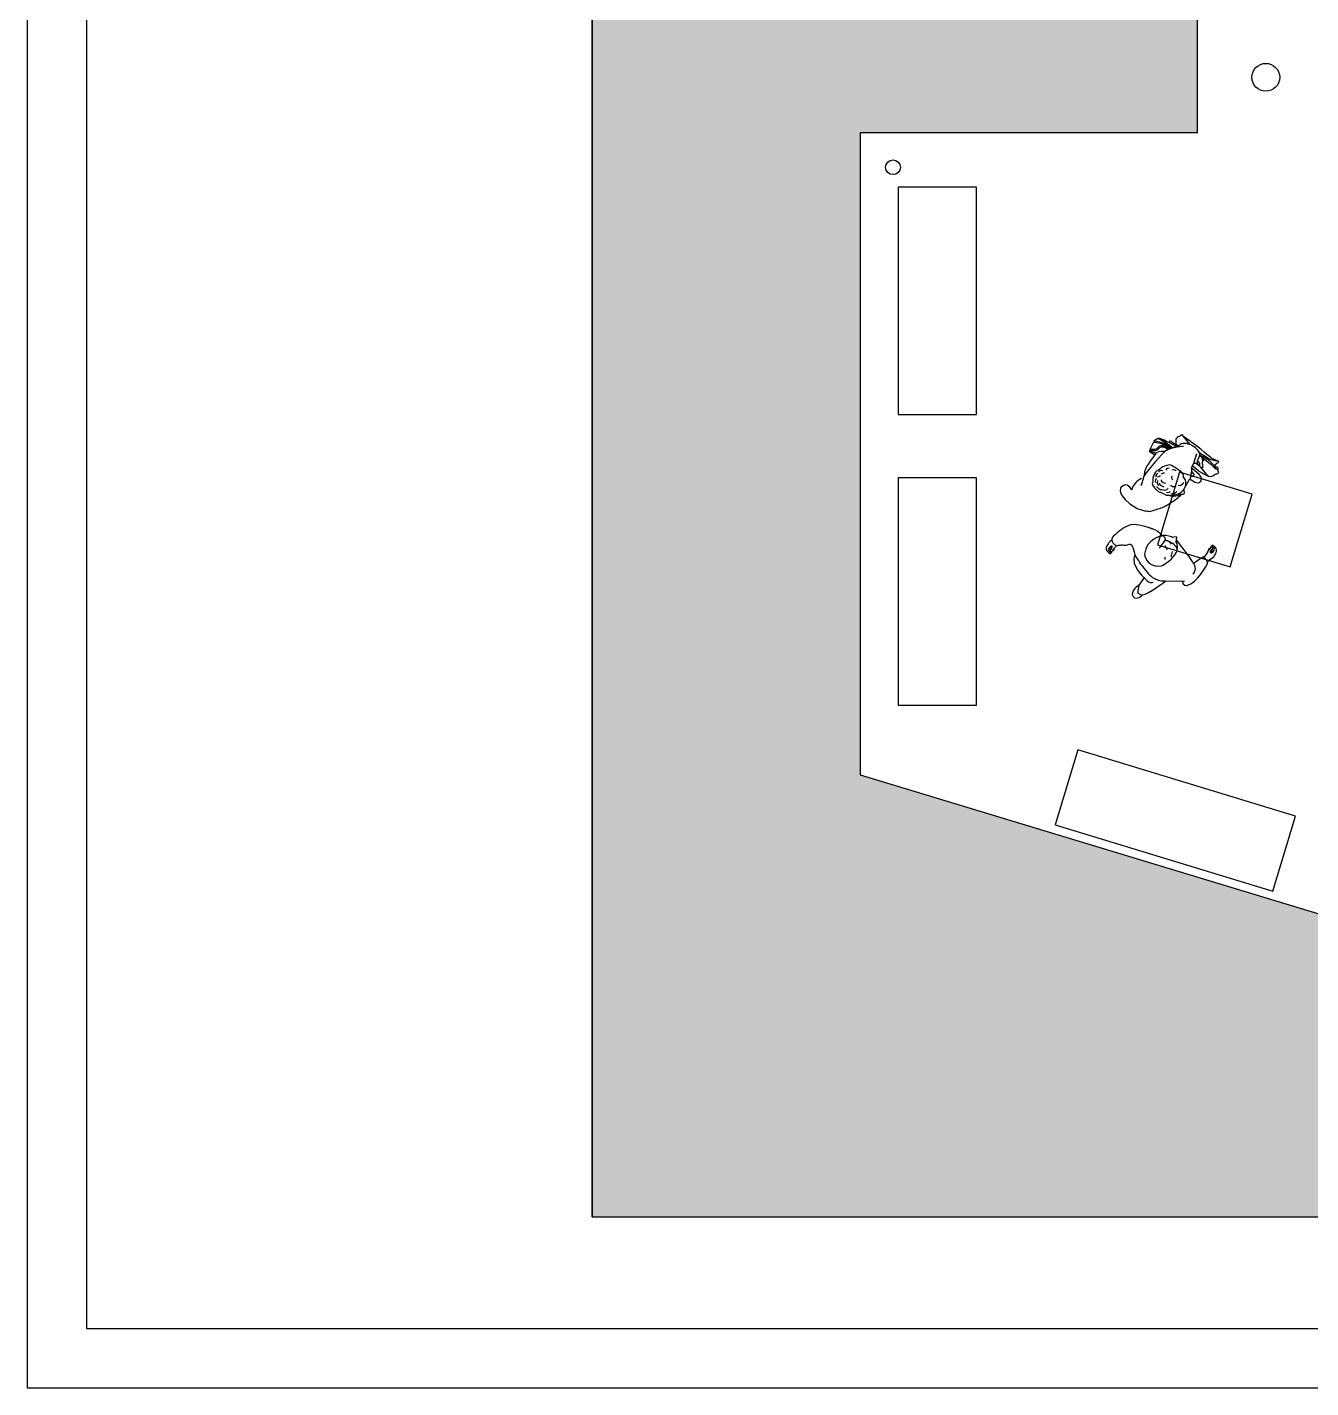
# Model space of a CAD drawing. Header units: millimetres. Extents: x 13722 to 114356, y -17117 to 61088.
# Drawn here: x 57732 to 67890, y 5611 to 16379 of the extents above; entities that cross this region are included whole.
import ezdxf

# ---------------------------------------------------------------- set-up
doc = ezdxf.new("R2010")
doc.units = ezdxf.units.MM
for name, color, linetype in [('00_dim', 6, 'Continuous'), ('01', 3, 'Continuous'), ('02', 250, 'Continuous'), ('03', 8, 'Continuous'), ('03_lighting', 3, 'Continuous'), ('Toffu_Outline', 8, 'Continuous')]:
    doc.layers.add(name, color=color, linetype=linetype)

# ---------------------------------------------------------------- blocks, each defined once
blk = doc.blocks.new('2r2')
at = {"layer": 'Toffu_Outline'}
for points in [[(86228, -8574), (86291, -8652)], [(86344, -8724), (86319, -8801)], [(85682, -9490), (85692, -9474)], [(86449, -9473), (86438, -9488)], [(86150, -9498), (86141, -9541)], [(86459, -9487), (86459, -9487), (86459, -9487)], [(86231, -9734), (86249, -9734)]]:
    blk.add_lwpolyline(points, dxfattribs=at)
for points, knots in [([(86009, -8626), (86017, -8614), (86027, -8605), (86036, -8603), (86036, -8603), (86036, -8603), (86036, -8603), (86036, -8603), (86036, -8603), (86036, -8603), (86038, -8603), (86074, -8606), (86156, -8677)], [0, 0, 0, 0, 1, 1, 1, 2, 2, 2, 3, 3, 3, 4, 4, 4, 4]), ([(86436, -8901), (86436, -8901), (86470, -8910), (86477, -8896), (86477, -8896), (86482, -8889), (86488, -8890), (86488, -8890), (86495, -8883), (86500, -8884), (86500, -8884), (86500, -8883), (86502, -8883), (86504, -8884), (86510, -8886), (86519, -8875), (86519, -8875), (86522, -8871), (86509, -8846), (86509, -8846), (86516, -8848), (86517, -8845), (86519, -8842), (86514, -8836), (86508, -8833), (86503, -8830), (86487, -8818), (86487, -8818), (86487, -8818), (86487, -8810), (86503, -8802), (86503, -8802), (86522, -8790), (86521, -8786), (86521, -8786), (86520, -8784), (86514, -8783), (86514, -8783), (86464, -8761), (86464, -8761), (86464, -8761), (86351, -8668), (86322, -8646), (86292, -8624), (86243, -8591), (86228, -8574), (86228, -8574), (86224, -8571), (86210, -8587), (86210, -8587), (86187, -8595), (86187, -8602), (86187, -8602), (86180, -8603), (86180, -8611), (86181, -8620), (86180, -8638), (86180, -8638), (86180, -8638), (86179, -8649), (86182, -8651), (86182, -8651), (86165, -8643), (86158, -8638), (86158, -8638), (86133, -8618), (86130, -8624), (86126, -8629), (86138, -8639), (86138, -8639), (86138, -8639), (86138, -8639), (86139, -8641), (86109, -8629), (86066, -8603), (86040, -8603), (86039, -8602), (86038, -8603), (86036, -8603)], [0, 0, 0, 0, 1, 1, 1, 2, 2, 2, 3, 3, 3, 4, 4, 4, 5, 5, 5, 6, 6, 6, 7, 7, 7, 8, 8, 8, 9, 9, 9, 10, 10, 10, 11, 11, 11, 12, 12, 12, 13, 13, 13, 14, 14, 14, 15, 15, 15, 16, 16, 16, 17, 17, 17, 18, 18, 18, 19, 19, 19, 20, 20, 20, 21, 21, 21, 22, 22, 22, 23, 23, 23, 24, 24, 24, 25, 25, 25, 26, 26, 26, 26]), ([(86150, -8679), (86150, -8679), (86080, -8622), (86036, -8603), (86036, -8603), (86036, -8603), (86036, -8603)], [0, 0, 0, 0, 1, 1, 1, 2, 2, 2, 2]), ([(86242, -8666), (86242, -8666), (86158, -8667), (86091, -8707), (86091, -8707), (86091, -8707), (86091, -8707), (86091, -8707), (86091, -8707), (86091, -8707), (86089, -8710), (85958, -8852), (85930, -8898), (85930, -8898), (85930, -8898), (85930, -8898)], [0, 0, 0, 0, 1, 1, 1, 2, 2, 2, 3, 3, 3, 4, 4, 4, 5, 5, 5, 5]), ([(86126, -8689), (86126, -8689), (86065, -8629), (86030, -8684), (86030, -8684), (86023, -8694), (85993, -8691), (85993, -8691), (85977, -8689), (85971, -8704), (85970, -8704), (85970, -8704), (85970, -8704)], [0, 0, 0, 0, 1, 1, 1, 2, 2, 2, 3, 3, 3, 4, 4, 4, 4]), ([(86119, -8692), (86119, -8692), (86068, -8646), (86040, -8689), (86040, -8689), (86029, -8704), (86000, -8702), (85972, -8699), (85978, -8709), (85978, -8709), (85978, -8709), (85977, -8702), (86008, -8715), (86014, -8717), (86019, -8718), (86025, -8720)], [0, 0, 0, 0, 1, 1, 1, 2, 2, 2, 3, 3, 3, 4, 4, 4, 5, 5, 5, 5]), ([(86148, -8680), (86148, -8680), (86065, -8623), (86009, -8626), (86009, -8626), (86009, -8626), (86009, -8626)], [0, 0, 0, 0, 1, 1, 1, 2, 2, 2, 2]), ([(86160, -8675), (86159, -8676), (86157, -8676), (86156, -8677), (86154, -8678), (86152, -8678), (86150, -8679), (86149, -8679), (86149, -8680), (86148, -8680), (86145, -8681), (86143, -8682), (86140, -8683), (86135, -8685), (86131, -8687), (86126, -8689), (86124, -8690), (86121, -8691), (86119, -8692), (86106, -8698), (86096, -8703), (86091, -8707), (86091, -8707), (86091, -8707), (86091, -8707), (86091, -8707), (86091, -8707), (86091, -8707), (86089, -8707), (86044, -8699), (86025, -8720), (86025, -8720), (86024, -8721), (86024, -8721), (86021, -8724), (86018, -8728), (86014, -8734)], [0, 0, 0, 0, 1, 1, 1, 2, 2, 2, 3, 3, 3, 4, 4, 4, 5, 5, 5, 6, 6, 6, 7, 7, 7, 8, 8, 8, 9, 9, 9, 10, 10, 10, 11, 11, 11, 12, 12, 12, 12]), ([(86158, -8638), (86158, -8638), (86169, -8649), (86187, -8656), (86188, -8656), (86189, -8657), (86190, -8657)], [0, 0, 0, 0, 1, 1, 1, 2, 2, 2, 2]), ([(86199, -8661), (86193, -8664), (86189, -8665), (86185, -8666), (86179, -8669), (86173, -8671), (86160, -8675)], [0, 0, 0, 0, 1, 1, 1, 2, 2, 2, 2]), ([(86190, -8657), (86194, -8659), (86197, -8660), (86199, -8661), (86199, -8661), (86199, -8661), (86199, -8661)], [0, 0, 0, 0, 1, 1, 1, 2, 2, 2, 2]), ([(86202, -8661), (86197, -8659), (86193, -8658), (86190, -8657), (86190, -8657), (86190, -8657), (86190, -8657)], [0, 0, 0, 0, 1, 1, 1, 2, 2, 2, 2]), ([(86371, -8738), (86371, -8738), (86371, -8737), (86371, -8736), (86371, -8732), (86370, -8724), (86364, -8712), (86359, -8702), (86350, -8690), (86335, -8678), (86323, -8668), (86307, -8659), (86291, -8652), (86259, -8639), (86224, -8637), (86206, -8659), (86206, -8659), (86205, -8660), (86202, -8661)], [0, 0, 0, 0, 1, 1, 1, 2, 2, 2, 3, 3, 3, 4, 4, 4, 5, 5, 5, 6, 6, 6, 6]), ([(86364, -8712), (86364, -8713), (86364, -8713), (86364, -8713), (86364, -8713), (86380, -8723), (86399, -8736), (86401, -8737), (86402, -8738), (86404, -8739), (86417, -8748), (86432, -8757), (86445, -8765), (86445, -8765), (86478, -8776), (86478, -8776), (86478, -8776), (86514, -8783), (86514, -8783)], [0, 0, 0, 0, 1, 1, 1, 2, 2, 2, 3, 3, 3, 4, 4, 4, 5, 5, 5, 6, 6, 6, 6]), ([(85832, -9010), (85832, -9010), (85832, -9010), (85832, -9010), (85830, -9008), (85795, -8939), (85748, -8989), (85748, -8989), (85694, -9051), (85874, -9158), (85890, -9164), (85909, -9170), (85932, -9175), (85949, -9178), (85964, -9180), (85978, -9181), (86010, -9170), (86043, -9159), (86075, -9149), (86095, -9139), (86116, -9128), (86138, -9114), (86175, -9091), (86205, -9066), (86228, -9044), (86228, -9044), (86251, -9050), (86249, -9030), (86246, -9011), (86246, -9001), (86246, -9001), (86246, -9001), (86249, -8996), (86249, -8996), (86249, -8996), (86291, -8922), (86291, -8922), (86291, -8922), (86342, -8965), (86366, -8953), (86390, -8942), (86385, -8906), (86366, -8889), (86348, -8873), (86305, -8839), (86305, -8839), (86305, -8839), (86313, -8818), (86313, -8818), (86313, -8818), (86313, -8819), (86313, -8819), (86341, -8843), (86363, -8861), (86363, -8861), (86363, -8861), (86436, -8901), (86436, -8901)], [0, 0, 0, 0, 1, 1, 1, 2, 2, 2, 3, 3, 3, 4, 4, 4, 5, 5, 5, 6, 6, 6, 7, 7, 7, 8, 8, 8, 9, 9, 9, 10, 10, 10, 11, 11, 11, 12, 12, 12, 13, 13, 13, 14, 14, 14, 15, 15, 15, 16, 16, 16, 17, 17, 17, 18, 18, 18, 19, 19, 19, 19]), ([(86126, -9052), (86101, -9052), (86112, -9053), (86086, -9041), (86059, -9028), (86048, -9033), (86027, -9011), (86005, -8989), (85985, -8959), (85995, -8951), (86005, -8943), (85994, -8914), (86000, -8905), (86007, -8897), (86012, -8869), (86031, -8860), (86051, -8852), (86061, -8838), (86065, -8835), (86065, -8835), (86089, -8819), (86100, -8819), (86110, -8819), (86129, -8807), (86146, -8817), (86163, -8827), (86188, -8838), (86194, -8847), (86200, -8855), (86245, -8879), (86240, -8897), (86236, -8914), (86260, -8928), (86260, -8945), (86260, -8956), (86261, -8975), (86249, -8996), (86245, -9004), (86240, -9011), (86232, -9019), (86199, -9054), (86150, -9052), (86126, -9052)], [0, 0, 0, 0, 1, 1, 1, 2, 2, 2, 3, 3, 3, 4, 4, 4, 5, 5, 5, 6, 6, 6, 7, 7, 7, 8, 8, 8, 9, 9, 9, 10, 10, 10, 11, 11, 11, 12, 12, 12, 13, 13, 13, 14, 14, 14, 14]), ([(86313, -8819), (86313, -8819), (86319, -8801), (86319, -8801), (86319, -8801), (86331, -8799), (86342, -8800), (86346, -8800), (86350, -8800), (86353, -8801), (86353, -8801), (86354, -8801), (86354, -8801), (86351, -8799), (86351, -8793), (86352, -8786), (86352, -8786), (86352, -8786), (86352, -8786), (86355, -8771), (86365, -8749), (86369, -8741), (86369, -8741), (86369, -8741), (86369, -8741), (86370, -8739), (86371, -8738), (86371, -8738), (86371, -8738), (86371, -8738), (86371, -8738)], [0, 0, 0, 0, 1, 1, 1, 2, 2, 2, 3, 3, 3, 4, 4, 4, 5, 5, 5, 6, 6, 6, 7, 7, 7, 8, 8, 8, 9, 9, 9, 10, 10, 10, 10]), ([(86371, -8738), (86371, -8738), (86376, -8741), (86381, -8747), (86384, -8752), (86388, -8758), (86389, -8765), (86390, -8767), (86390, -8769), (86390, -8772), (86390, -8773), (86390, -8775), (86390, -8777), (86390, -8778), (86390, -8778), (86390, -8779), (86390, -8780), (86390, -8781), (86390, -8781), (86388, -8808), (86391, -8824), (86394, -8827), (86397, -8829), (86392, -8841), (86379, -8833), (86377, -8832), (86376, -8831), (86375, -8830), (86370, -8824), (86369, -8814), (86369, -8808), (86369, -8808), (86369, -8808), (86369, -8808), (86369, -8804), (86370, -8801), (86370, -8801), (86370, -8801), (86370, -8801), (86370, -8801), (86369, -8799), (86359, -8782), (86353, -8786)], [0, 0, 0, 0, 1, 1, 1, 2, 2, 2, 3, 3, 3, 4, 4, 4, 5, 5, 5, 6, 6, 6, 7, 7, 7, 8, 8, 8, 9, 9, 9, 10, 10, 10, 11, 11, 11, 12, 12, 12, 13, 13, 13, 14, 14, 14, 14]), ([(86370, -8801), (86367, -8804), (86363, -8808), (86357, -8813), (86357, -8813), (86357, -8813), (86357, -8813)], [0, 0, 0, 0, 1, 1, 1, 2, 2, 2, 2]), ([(86357, -8813), (86357, -8813), (86357, -8813), (86357, -8813), (86358, -8814), (86359, -8815), (86360, -8816)], [0, 0, 0, 0, 1, 1, 1, 2, 2, 2, 2]), ([(86360, -8816), (86365, -8820), (86370, -8825), (86375, -8830), (86379, -8835), (86384, -8840), (86387, -8845), (86422, -8890), (86434, -8899), (86436, -8901), (86436, -8901), (86436, -8901), (86436, -8901)], [0, 0, 0, 0, 1, 1, 1, 2, 2, 2, 3, 3, 3, 4, 4, 4, 4]), ([(86369, -8741), (86369, -8741), (86369, -8741), (86369, -8741), (86372, -8742), (86376, -8744), (86381, -8747), (86385, -8750), (86389, -8753), (86394, -8757)], [0, 0, 0, 0, 1, 1, 1, 2, 2, 2, 3, 3, 3, 3]), ([(86399, -8736), (86399, -8736), (86399, -8743), (86396, -8751), (86396, -8753), (86395, -8755), (86394, -8757), (86394, -8757), (86394, -8757), (86394, -8757), (86393, -8760), (86391, -8763), (86389, -8765)], [0, 0, 0, 0, 1, 1, 1, 2, 2, 2, 3, 3, 3, 4, 4, 4, 4]), ([(86404, -8739), (86404, -8739), (86404, -8739), (86404, -8739), (86404, -8740), (86402, -8746), (86400, -8753), (86400, -8753), (86400, -8753), (86400, -8753), (86400, -8755), (86399, -8757), (86398, -8760), (86396, -8765), (86393, -8769), (86390, -8772)], [0, 0, 0, 0, 1, 1, 1, 2, 2, 2, 3, 3, 3, 4, 4, 4, 5, 5, 5, 5]), ([(86390, -8781), (86390, -8781), (86390, -8781), (86390, -8781), (86395, -8780), (86400, -8777), (86407, -8767)], [0, 0, 0, 0, 1, 1, 1, 2, 2, 2, 2]), ([(86398, -8760), (86398, -8760), (86398, -8760), (86398, -8760), (86400, -8761), (86402, -8763), (86404, -8764), (86405, -8765), (86406, -8766), (86407, -8767), (86429, -8784), (86450, -8803), (86450, -8803), (86450, -8803), (86460, -8805), (86463, -8812), (86466, -8818), (86479, -8834), (86499, -8843)], [0, 0, 0, 0, 1, 1, 1, 2, 2, 2, 3, 3, 3, 4, 4, 4, 5, 5, 5, 6, 6, 6, 6]), ([(86499, -8843), (86499, -8843), (86499, -8843), (86499, -8843), (86498, -8842), (86489, -8837), (86486, -8833), (86486, -8833), (86488, -8830), (86485, -8824), (86483, -8819), (86479, -8811), (86469, -8802), (86447, -8779), (86413, -8756), (86406, -8755), (86405, -8755), (86403, -8754), (86400, -8753)], [0, 0, 0, 0, 1, 1, 1, 2, 2, 2, 3, 3, 3, 4, 4, 4, 5, 5, 5, 6, 6, 6, 6]), ([(86508, -8833), (86508, -8833), (86489, -8826), (86489, -8826), (86489, -8826), (86487, -8825), (86486, -8823), (86486, -8822), (86486, -8820), (86487, -8818)], [0, 0, 0, 0, 1, 1, 1, 2, 2, 2, 3, 3, 3, 3]), ([(86305, -8839), (86305, -8839), (86304, -8850), (86303, -8864), (86302, -8875), (86300, -8886), (86299, -8897), (86297, -8907), (86294, -8916), (86291, -8922)], [0, 0, 0, 0, 1, 1, 1, 2, 2, 2, 3, 3, 3, 3]), ([(86303, -8864), (86303, -8864), (86329, -8890), (86321, -8899), (86314, -8908), (86307, -8902), (86299, -8897)], [0, 0, 0, 0, 1, 1, 1, 2, 2, 2, 2]), ([(86116, -8997), (86116, -8997), (86103, -9026), (86073, -9009), (86073, -9009), (86061, -9024), (86026, -8984)], [0, 0, 0, 0, 1, 1, 1, 2, 2, 2, 2]), ([(86126, -9052), (86126, -9052), (86167, -9074), (86212, -9045), (86215, -9044), (86218, -9043), (86221, -9043), (86221, -9043), (86228, -9044), (86228, -9044)], [0, 0, 0, 0, 1, 1, 1, 2, 2, 2, 3, 3, 3, 3]), ([(86165, -9385), (86165, -9385), (86153, -9386), (86153, -9386), (86153, -9386), (86104, -9364), (86077, -9372)], [0, 0, 0, 0, 1, 1, 1, 2, 2, 2, 2]), ([(85674, -9498), (85674, -9498), (85660, -9509), (85662, -9490), (85662, -9490), (85663, -9489), (85665, -9486), (85667, -9484), (85669, -9480), (85672, -9477), (85676, -9469), (85680, -9461), (85676, -9457), (85675, -9456), (85673, -9455), (85671, -9455), (85669, -9456), (85666, -9457), (85663, -9459), (85654, -9466), (85644, -9479), (85646, -9486), (85648, -9495), (85664, -9504), (85666, -9509)], [0, 0, 0, 0, 1, 1, 1, 2, 2, 2, 3, 3, 3, 4, 4, 4, 5, 5, 5, 6, 6, 6, 7, 7, 7, 8, 8, 8, 8]), ([(85665, -9486), (85664, -9486), (85663, -9484), (85661, -9483), (85659, -9480), (85658, -9478), (85658, -9477), (85656, -9473), (85658, -9466), (85663, -9459)], [0, 0, 0, 0, 1, 1, 1, 2, 2, 2, 3, 3, 3, 3]), ([(85672, -9477), (85671, -9474), (85670, -9471), (85670, -9467), (85669, -9462), (85671, -9458), (85671, -9455)], [0, 0, 0, 0, 1, 1, 1, 2, 2, 2, 2]), ([(85711, -9453), (85706, -9450), (85700, -9446), (85693, -9440), (85681, -9428), (85675, -9415), (85673, -9407)], [0, 0, 0, 0, 1, 1, 1, 2, 2, 2, 2]), ([(86077, -9372), (86075, -9373), (86073, -9373), (86072, -9375), (86072, -9375), (85945, -9394), (85932, -9518), (85932, -9518), (85942, -9629), (86064, -9612), (86064, -9612), (86137, -9582), (86180, -9513), (86180, -9513), (86188, -9499), (86192, -9480), (86195, -9463), (86195, -9443), (86183, -9424), (86183, -9424), (86185, -9407), (86185, -9407)], [0, 0, 0, 0, 1, 1, 1, 2, 2, 2, 3, 3, 3, 4, 4, 4, 5, 5, 5, 6, 6, 6, 7, 7, 7, 7]), ([(86077, -9372), (86077, -9372), (86077, -9372), (86077, -9372), (86077, -9372), (86077, -9372), (86077, -9372), (86079, -9373), (86104, -9393), (86096, -9409), (86096, -9409), (86107, -9410), (86122, -9415), (86144, -9423), (86175, -9441), (86192, -9480)], [0, 0, 0, 0, 1, 1, 1, 2, 2, 2, 3, 3, 3, 4, 4, 4, 5, 5, 5, 5]), ([(86459, -9487), (86454, -9494), (86450, -9503), (86454, -9507), (86455, -9508), (86457, -9509), (86459, -9509), (86461, -9508), (86464, -9507), (86468, -9505), (86477, -9499), (86487, -9487), (86486, -9480), (86484, -9470), (86468, -9460), (86467, -9455)], [0, 0, 0, 0, 1, 1, 1, 2, 2, 2, 3, 3, 3, 4, 4, 4, 5, 5, 5, 5]), ([(86458, -9465), (86458, -9465), (86472, -9455), (86470, -9474), (86470, -9474), (86469, -9476), (86467, -9478), (86465, -9480), (86462, -9483), (86459, -9487)], [0, 0, 0, 0, 1, 1, 1, 2, 2, 2, 3, 3, 3, 3]), ([(85855, -9523), (85881, -9569), (85906, -9605), (85926, -9629), (85962, -9675), (85983, -9700), (86021, -9717), (86052, -9730), (86081, -9731), (86099, -9731)], [0, 0, 0, 0, 1, 1, 1, 2, 2, 2, 3, 3, 3, 3]), ([(86396, -9543), (86400, -9544), (86412, -9551), (86420, -9564), (86429, -9579), (86428, -9593), (86428, -9598)], [0, 0, 0, 0, 1, 1, 1, 2, 2, 2, 2]), ([(86459, -9487), (86460, -9489), (86461, -9493), (86461, -9497), (86461, -9502), (86460, -9506), (86459, -9509)], [0, 0, 0, 0, 1, 1, 1, 2, 2, 2, 2]), ([(86467, -9478), (86468, -9479), (86469, -9480), (86470, -9482), (86472, -9484), (86473, -9487), (86473, -9488), (86475, -9492), (86473, -9499), (86468, -9505)], [0, 0, 0, 0, 1, 1, 1, 2, 2, 2, 3, 3, 3, 3]), ([(85889, -9762), (85889, -9762), (85811, -9817), (85842, -9854), (85873, -9890), (85917, -9842), (85917, -9842)], [26, 26, 26, 26, 27, 27, 27, 28, 28, 28, 28]), ([(85889, -9762), (85889, -9762), (85873, -9819), (85880, -9828), (85888, -9837), (85917, -9842), (85917, -9842)], [0, 0, 0, 0, 1, 1, 1, 2, 2, 2, 2])]:
    blk.add_open_spline(points, degree=3, knots=knots, dxfattribs=at)
for points in [[(85971, -8704), (85970, -8704), (85970, -8704), (85970, -8704)], [(85970, -8704), (85970, -8704), (85978, -8709), (85978, -8709)], [(86002, -8637), (85985, -8665), (85972, -8700), (85971, -8704)], [(85978, -8709), (85978, -8709), (86014, -8734), (86014, -8734)], [(86140, -8683), (86140, -8683), (86049, -8626), (86002, -8637)], [(86009, -8626), (86006, -8630), (86004, -8633), (86002, -8637)], [(86139, -8641), (86139, -8641), (86177, -8659), (86185, -8666)], [(86202, -8661), (86201, -8661), (86200, -8661), (86199, -8661)], [(86014, -8734), (85988, -8767), (85936, -8839), (85937, -8855)], [(86342, -8800), (86347, -8804), (86352, -8808), (86357, -8813)], [(86360, -8816), (86362, -8814), (86366, -8811), (86369, -8808)], [(86396, -8751), (86390, -8747), (86380, -8742), (86371, -8736)], [(86371, -8738), (86371, -8738), (86371, -8738), (86371, -8738)], [(86404, -8764), (86404, -8764), (86398, -8774), (86390, -8777)], [(85909, -8920), (85909, -8920), (85874, -8939), (85863, -8953)], [(85906, -8977), (85906, -8977), (85921, -8942), (85930, -8898)], [(85930, -8898), (85933, -8884), (85935, -8870), (85937, -8855)], [(86026, -8921), (86026, -8921), (86008, -8937), (86019, -8951)], [(86039, -8883), (86039, -8883), (86015, -8890), (86021, -8906)], [(86036, -8909), (86036, -8909), (86051, -8892), (86060, -8900)], [(86044, -8871), (86044, -8871), (86058, -8849), (86078, -8856)], [(86062, -8930), (86062, -8930), (86066, -8954), (86098, -8958)], [(86063, -8886), (86063, -8886), (86080, -8872), (86090, -8876)], [(86128, -8838), (86128, -8838), (86101, -8843), (86102, -8855)], [(86152, -8898), (86152, -8898), (86136, -8925), (86157, -8929)], [(86182, -8860), (86182, -8860), (86164, -8846), (86153, -8853)], [(86499, -8843), (86502, -8844), (86506, -8845), (86509, -8846)], [(85863, -8953), (85863, -8953), (85826, -8996), (85832, -9010)], [(86036, -8937), (86036, -8937), (86024, -8964), (86045, -8976)], [(86089, -8988), (86089, -8988), (86046, -8980), (86052, -8958)], [(86135, -9024), (86135, -9024), (86123, -9040), (86106, -9030)], [(86181, -8980), (86181, -8980), (86159, -8998), (86139, -8977)], [(86188, -9022), (86188, -9022), (86174, -9049), (86145, -9041)], [(86241, -8951), (86241, -8951), (86228, -8990), (86199, -8975)], [(85770, -9311), (85770, -9311), (85740, -9327), (85686, -9377)], [(85846, -9285), (85812, -9283), (85788, -9302), (85770, -9311)], [(85982, -9314), (85982, -9314), (85900, -9288), (85846, -9285)], [(85982, -9314), (85982, -9314), (86044, -9329), (86072, -9375)], [(85634, -9454), (85634, -9454), (85624, -9482), (85633, -9493)], [(85645, -9437), (85641, -9441), (85638, -9447), (85634, -9454)], [(85659, -9420), (85654, -9425), (85650, -9430), (85645, -9437)], [(85673, -9407), (85668, -9410), (85664, -9415), (85659, -9420)], [(85673, -9399), (85673, -9402), (85672, -9405), (85673, -9407)], [(85686, -9377), (85683, -9381), (85675, -9388), (85673, -9399)], [(85691, -9481), (85691, -9478), (85692, -9475), (85694, -9472)], [(85694, -9472), (85699, -9462), (85706, -9456), (85711, -9453)], [(85711, -9453), (85717, -9452), (85723, -9450), (85730, -9449)], [(85730, -9449), (85739, -9447), (85748, -9446), (85756, -9445)], [(85756, -9445), (85763, -9446), (85774, -9448), (85786, -9447)], [(85786, -9447), (85803, -9445), (85808, -9439), (85815, -9439)], [(85815, -9439), (85827, -9440), (85841, -9456), (85855, -9523)], [(86048, -9471), (86048, -9471), (86095, -9418), (86096, -9409)], [(86093, -9448), (86093, -9448), (86111, -9475), (86109, -9483)], [(86122, -9415), (86122, -9415), (86139, -9431), (86140, -9440)], [(86183, -9383), (86183, -9383), (86165, -9385), (86165, -9385)], [(86188, -9388), (86188, -9385), (86186, -9383), (86183, -9383)], [(86185, -9407), (86185, -9407), (86188, -9388), (86188, -9388)], [(86321, -9594), (86301, -9551), (86185, -9407), (86185, -9407)], [(86449, -9473), (86449, -9473), (86441, -9471), (86440, -9481)], [(86458, -9465), (86458, -9465), (86449, -9473), (86449, -9473)], [(86467, -9455), (86467, -9455), (86455, -9451), (86458, -9465)], [(86468, -9449), (86468, -9449), (86466, -9450), (86467, -9455)], [(86499, -9474), (86490, -9462), (86474, -9445), (86468, -9449)], [(86496, -9513), (86496, -9513), (86508, -9485), (86499, -9474)], [(85633, -9493), (85643, -9503), (85659, -9519), (85665, -9514)], [(85665, -9514), (85665, -9514), (85667, -9513), (85666, -9509)], [(85666, -9509), (85666, -9509), (85678, -9512), (85674, -9498)], [(85674, -9498), (85674, -9498), (85682, -9490), (85682, -9490)], [(85682, -9490), (85682, -9490), (85691, -9491), (85691, -9481)], [(85855, -9523), (85819, -9613), (85929, -9704), (85929, -9704)], [(86093, -9543), (86093, -9543), (86096, -9557), (86092, -9561)], [(86396, -9543), (86367, -9558), (86321, -9594), (86321, -9594)], [(86398, -9541), (86398, -9541), (86397, -9542), (86396, -9543)], [(86408, -9538), (86405, -9539), (86401, -9540), (86398, -9541)], [(86437, -9490), (86428, -9509), (86418, -9525), (86408, -9538)], [(86428, -9598), (86429, -9592), (86431, -9583), (86436, -9574)], [(86436, -9574), (86448, -9557), (86464, -9556), (86480, -9539)], [(86440, -9481), (86439, -9484), (86438, -9487), (86437, -9490)], [(86480, -9539), (86485, -9533), (86491, -9525), (86496, -9513)], [(86267, -9767), (86351, -9750), (86428, -9598), (86428, -9598)], [(86321, -9594), (86321, -9594), (86350, -9638), (86315, -9677)], [(85929, -9704), (85929, -9704), (85889, -9762), (85889, -9762)], [(85917, -9842), (85962, -9838), (86099, -9731), (86099, -9731)], [(85929, -9704), (85929, -9704), (85971, -9759), (86001, -9741)], [(86099, -9731), (86099, -9731), (86231, -9734), (86231, -9734)], [(86231, -9734), (86237, -9769), (86267, -9767), (86267, -9767)]]:
    blk.add_open_spline(points, degree=3, dxfattribs=at)
blk = doc.blocks.new('2q')
at = {"layer": '02'}
h = blk.add_hatch(dxfattribs=at)
h.set_pattern_fill('AR-CONC', color=6, scale=50)
h.set_pattern_definition([(50, (337.5, 3488), (9109.23, -796.95), [952.5, -10477.5]), (355, (337.5, 3488), (-1762.2, 9552.8), [762, -8382]), (100.451, (1097, 3422), (7347.1, 8755.9), [809.5, -8904.5]), (46.184, (338, 6028), (13554, -2102.1), [1428.8, -15716.2]), (96.636, (1467, 5853), (11870.2, 12371.3), [1214.3, -13356.8]), (351.184, (338, 6028), (11870.2, 12371.3), [1143, -12573]), (21, (1607.5, 5393), (7580.7, -5113.26), [952.5, -10477.5]), (326, (1607.5, 5393), (3090.1, 9209.4), [762, -8382]), (71.451, (2239, 4967), (10670.8, 4096.1), [809.5, -8904.5]), (37.5, (337.5, 3488), (154.43, 4227.75), [0, -8280.4, 0, -8509, 0, -8413.75]), (7.5, (337.5, 3488), (3340.98, 5009.03), [0, -4851.4, 0, -8089.9, 0, -3206.75]), (327.5, (-2494.6, 3488), (6779.53, -286.44), [0, -3175, 0, -9906, 0, -13144.5]), (317.5, (-3764.6, 3488), (7406.46, 1271.32), [0, -4127.5, 0, -6578.6, 0, -9334.5])])
h.paths.add_polyline_path([(94551, -1633, 1), (94771, -1633, 1)])
at = {"layer": '02', "color": 6, "lineweight": 30}
blk.add_circle((94661, -1633), 110, dxfattribs=at)
blk = doc.blocks.new('lighting')
at = {"layer": '03_lighting'}
h = blk.add_hatch(dxfattribs=at)
h.set_pattern_fill('AR-CONC', color=256, scale=50)
h.paths.add_polyline_path([(93337, -568, 1), (93454, -568, 1)])
blk.add_circle((93396, -568), 58.6, dxfattribs=at)

msp = doc.modelspace()

# ---------------------------------------------------------------- hatches: boundary and pattern name
at = {"layer": '01', "lineweight": -2, "true_color": 0x999b37}
h = msp.add_hatch(dxfattribs=at)
h.set_pattern_fill('AR-SAND', color=55, scale=5)
h.set_pattern_definition([(37.5, (-19358.14, 21727.48), (-8.00016, 244.7066), [0, -193.04, 0, -215.9, 0, -206.375]), (7.5, (-19358.14, 21727.48), (224.7616, 358.4126), [0, -104.14, 0, -173.99, 0, -66.675]), (327.5, (-19514.35, 21727.48), (395.4962, 0.7186), [0, -63.5, 0, -228.6, 0, -298.45]), (317.5, (-19514.35, 21727.48), (381.7782, 111.4647), [0, -31.75, 0, -149.86, 0, -171.45])])
h.paths.add_polyline_path([(70453.8, 12983.3), (70453.8, 10764.6), (72599.6, 10043.3), (76293.8, 10043.3), (76293.8, 12983.3)], flags=17)
h.paths.add_polyline_path([(70453.8, 22943.3), (70453.8, 20883.3), (72903.8, 20883.3), (72903.8, 22943.3)], flags=17)
h.paths.add_polyline_path([(79063.8, 14353.3), (79063.8, 12513.3), (81313.8, 12513.3), (81313.8, 14353.3)], flags=17)
h.paths.add_polyline_path([(66994.8, 20603.3, 0.4095854), (64324.8, 23223.3), (62204.1, 23223.3), (62204.1, 7963.3), (62204.1, 6963.3), (83214.7, 6963.3), (83214.7, 23223.3), (77183.8, 23223.3), (77183.8, 20603.3), (78783.8, 20603.3), (78783.8, 19033.3), (81593.8, 19033.3), (81593.8, 14633.3), (81593.8, 12233.3), (81593.8, 7963.3), (72553.8, 7963.3), (64324.8, 10463.3), (64324.8, 13163.3), (64324.8, 15543.3), (66994.8, 15543.3)])

# ---------------------------------------------------------------- linework, layer by layer
at = {"layer": '00_dim'}
for points in [[(57732.2, 27146), (57732.2, 5611.2), (88188.4, 5611.2), (88188.4, 27146)], [(58202.6, 26675.6), (58202.6, 6081.6), (87718, 6081.6), (87718, 26675.6)]]:
    msp.add_lwpolyline(points, close=True, dxfattribs=at)
at = {"layer": '01'}
for p, q in [((62204.1, 6963.3), (62204.1, 23223.3)), ((62204.1, 23223.3), (62204.1, 7963.3)), ((66994.8, 15543.3), (66994.8, 20603.3)), ((66994.8, 15543.3), (64324.8, 15543.3)), ((64324.8, 15543.3), (64324.8, 13163.3)), ((64324.8, 13163.3), (64324.8, 10463.3)), ((64324.8, 10463.3), (72553.8, 7963.3)), ((62204.1, 7963.3), (62204.1, 6963.3)), ((62204.1, 6963.3), (83214.7, 6963.3))]:
    msp.add_line(p, q, dxfattribs=at)
at = {"layer": '02'}
msp.add_lwpolyline([(66676.9, 12282.7), (67251, 12108.3), (67425.4, 12682.4), (66851.3, 12856.8)], close=True, dxfattribs=at)
at = {"layer": '03'}
for points in [[(64624.8, 15112.5), (64624.8, 13312.5), (65244.8, 13312.5), (65244.8, 15112.5)], [(64624.8, 12812.5), (64624.8, 11012.5), (65244.8, 11012.5), (65244.8, 12812.5)], [(65867, 10065.7), (67589.3, 9542.5), (67769.5, 10135.7), (66047.3, 10659)]]:
    msp.add_lwpolyline(points, close=True, dxfattribs=at)

# ---------------------------------------------------------------- block references
at = {"layer": '02'}
msp.add_blockref('2q', (-27126.7, 17615.5), dxfattribs=at)
at = {"layer": '03'}
msp.add_blockref('2r2', (-19358.1, 21727.5), dxfattribs=at)
at = {"layer": '03_lighting'}
msp.add_blockref('lighting', (-28811.6, 15838.4), dxfattribs=at)

doc.saveas('drawing.dxf')
